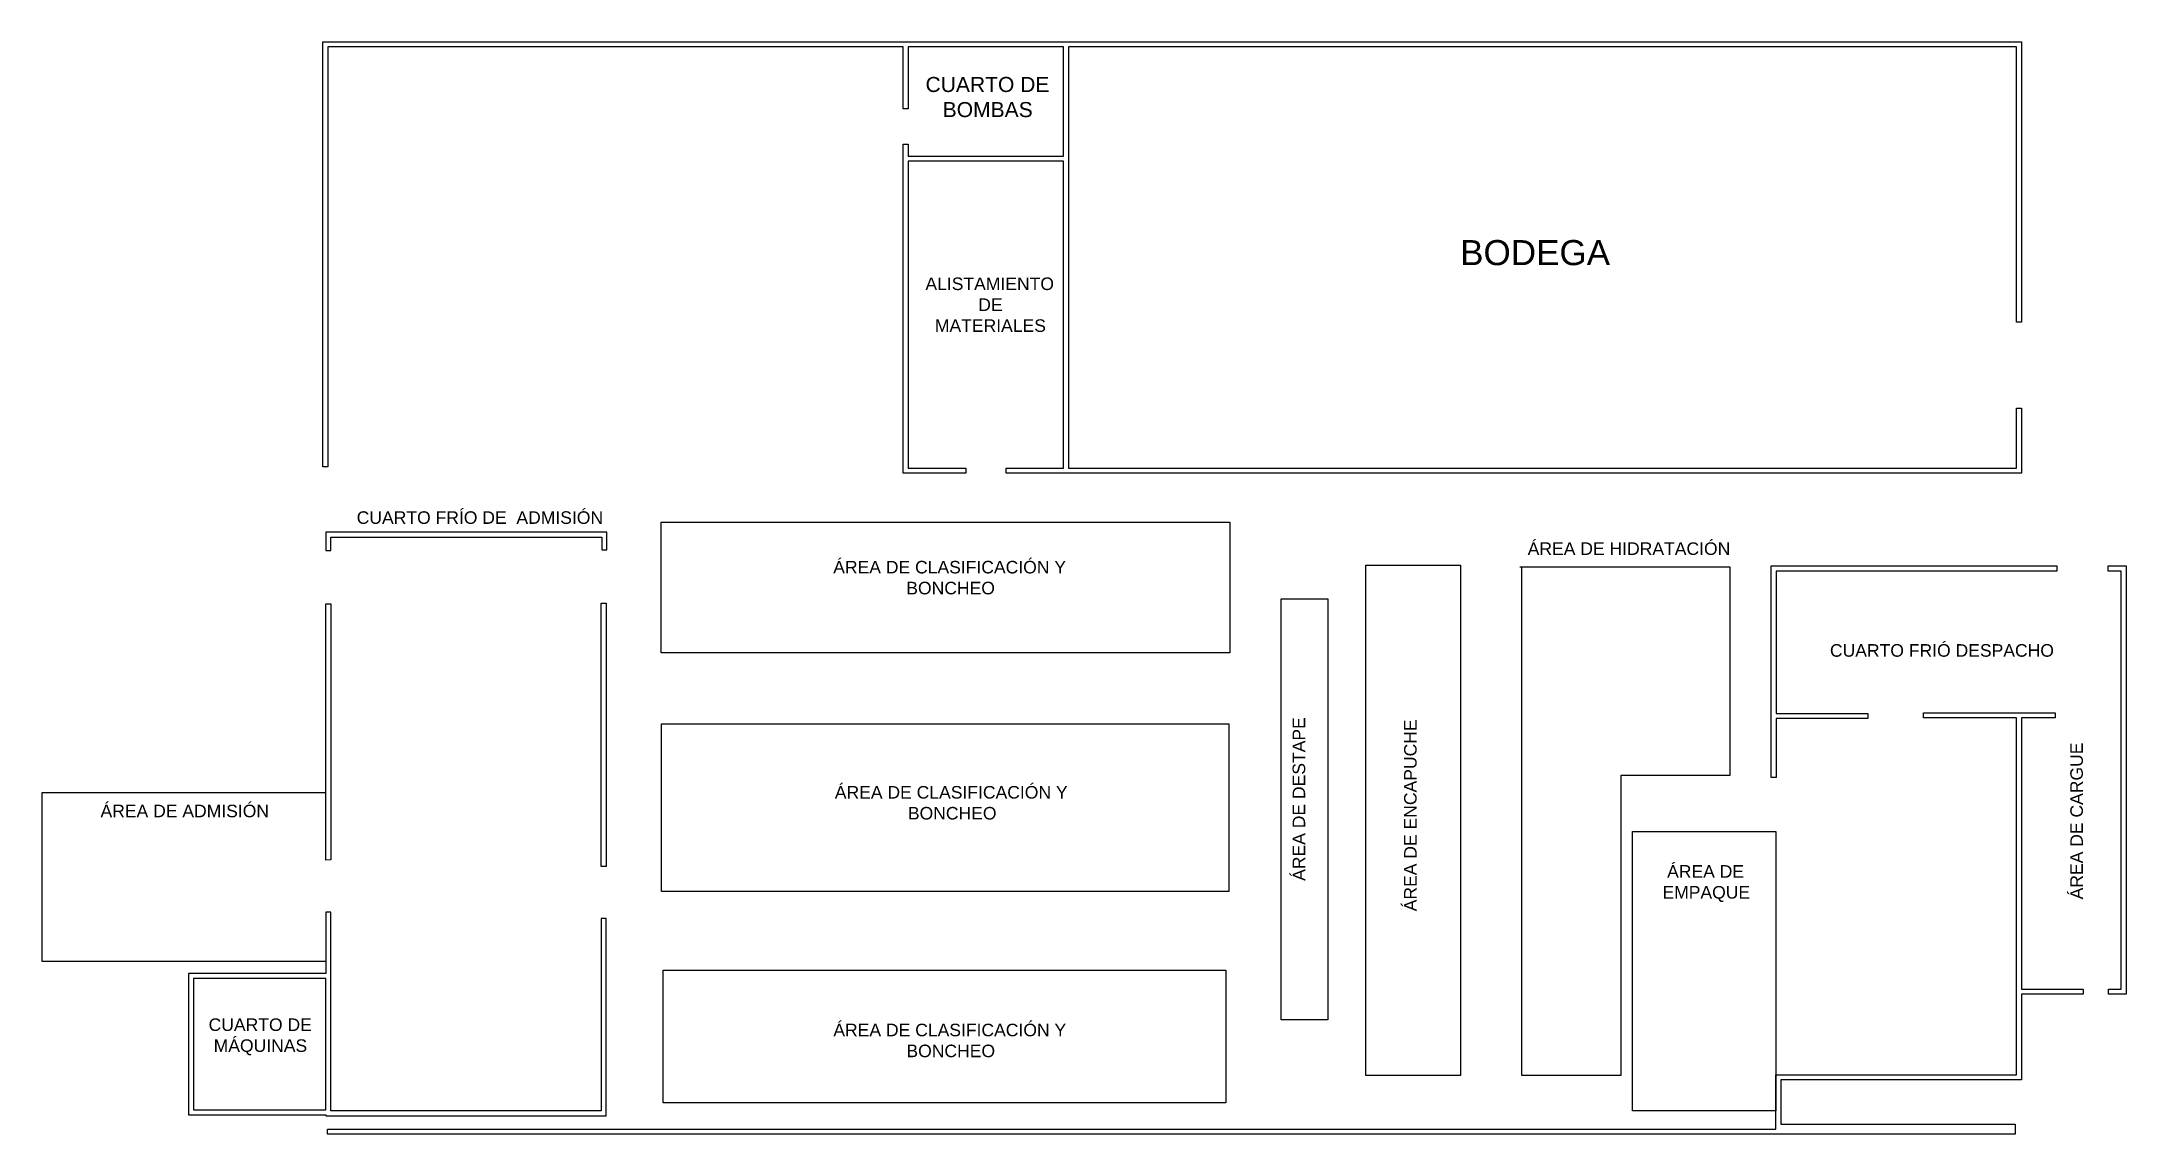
# Model space of a CAD drawing. Header units: millimetres. Extents: x 101742 to 102573, y 59398 to 59833.
import ezdxf

# ---------------------------------------------------------------- set-up
doc = ezdxf.new("R2010")
doc.units = ezdxf.units.MM
doc.layers.get('0').update_dxf_attribs({"color": 1})
doc.styles.get("Standard").update_dxf_attribs({"font": 'arial.ttf'})

msp = doc.modelspace()

# ---------------------------------------------------------------- linework, layer by layer
at = {"color": 0}
for points in [[(102087.49, 59787.85), (102149.3, 59787.85), (102149.3, 59831.49), (102087.49, 59831.49), (102087.49, 59806.7), (102085.49, 59806.7), (102085.49, 59831.49), (101856.21, 59831.49), (101856.21, 59664.07), (101854.21, 59664.07), (101854.21, 59833.49), (102531.01, 59833.49), (102531.01, 59721.71), (102529.01, 59721.71), (102529.01, 59831.49), (102151.3, 59831.49), (102151.3, 59663.59), (102529.01, 59663.59), (102529.01, 59687.42), (102531.01, 59687.42), (102531.01, 59661.59), (102126.52, 59661.59), (102126.52, 59663.59), (102149.3, 59663.59), (102149.3, 59785.85), (102087.49, 59785.85), (102087.49, 59663.59), (102110.39, 59663.59), (102110.39, 59661.59), (102085.49, 59661.59), (102085.49, 59792.66), (102087.49, 59792.66)], [(101967.39, 59630.99), (101967.39, 59638.05), (101855.49, 59638.05), (101855.49, 59630.78), (101857.49, 59630.78), (101857.49, 59636.05), (101965.39, 59636.05), (101965.39, 59630.99)], [(102469.84, 59563.8), (102433.3, 59563.8), (102433.3, 59540.22), (102431.3, 59540.22), (102431.3, 59624.56), (102545.05, 59624.56), (102545.05, 59622.56), (102433.3, 59622.56), (102433.3, 59565.8), (102469.84, 59565.8)], [(102565.69, 59455.9), (102570.77, 59455.9), (102570.77, 59622.56), (102565.5, 59622.56), (102565.5, 59624.56), (102572.77, 59624.56), (102572.77, 59453.9), (102565.69, 59453.9)], [(101855.49, 59507.39), (101855.49, 59609.44), (101857.49, 59609.44), (101857.49, 59507.42)], [(101967.16, 59609.81), (101967.16, 59504.85), (101965.16, 59504.85), (101965.16, 59609.81)], [(101855.49, 59405.79), (101855.49, 59405.51), (101967.16, 59405.51), (101967.16, 59484.04), (101965.16, 59484.04), (101965.16, 59407.51), (101857.49, 59407.51), (101857.49, 59486.56), (101855.49, 59486.56), (101855.49, 59462.14), (101800.66, 59462.14), (101800.66, 59405.79)], [(101855.49, 59407.79), (101855.49, 59460.14), (101853.49, 59460.14), (101802.66, 59460.14), (101802.66, 59407.79), (101853.49, 59407.79)]]:
    msp.add_lwpolyline(points, close=True, dxfattribs=at)
at = {"color": 5}
for points in [[(101988.99, 59642.07), (102215.58, 59642.07), (102215.58, 59589.91), (101988.99, 59589.91)], [(101989.18, 59561.64), (102215.2, 59561.64), (102215.2, 59494.9), (101989.18, 59494.9)], [(101989.78, 59463.54), (102213.99, 59463.54), (102213.99, 59410.7), (101989.78, 59410.7)]]:
    msp.add_lwpolyline(points, close=True, dxfattribs=at)
at = {"color": 2}
for points in [[(102269.81, 59624.91), (102307.52, 59624.91), (102307.52, 59421.59), (102269.81, 59421.59)], [(102236, 59611.44), (102254.6, 59611.44), (102254.6, 59443.71), (102236, 59443.71)], [(102376.02, 59518.82), (102433.16, 59518.82), (102433.16, 59407.47), (102376.02, 59407.47)]]:
    msp.add_lwpolyline(points, close=True, dxfattribs=at)
at = {"color": 3}
msp.add_lwpolyline([(102331.17, 59624.26), (102414.81, 59624.26), (102414.81, 59541.12), (102371.35, 59541.12), (102371.35, 59421.54), (102331.93, 59421.54), (102331.93, 59624.26)], dxfattribs=at)
at = {"color": 0}
msp.add_lwpolyline([(102491.97, 59566.02), (102544.49, 59566.02), (102544.49, 59564.02), (102531.02, 59564.02), (102531.02, 59455.9), (102555.63, 59455.9), (102555.63, 59453.9), (102531.02, 59453.9), (102531.02, 59419.85), (102435.16, 59419.85), (102435.16, 59402.09), (102528.55, 59402.09), (102528.55, 59398.09), (101856.08, 59398.09), (101856.08, 59400.09), (102433.16, 59400.09), (102433.16, 59421.85), (102529.02, 59421.85), (102529.02, 59564.02), (102491.97, 59564.02), (102491.97, 59566.02)], dxfattribs=at)
at = {"color": 2}
msp.add_lwpolyline([(101855.49, 59534.14), (101742.24, 59534.14), (101742.24, 59467.11), (101855.49, 59467.11)], dxfattribs=at)

# ---------------------------------------------------------------- texts
note = msp.add_mtext_dynamic_manual_height_columns('{\\H4x;\\P}', width=70.6541, gutter_width=12.5, heights=[1.83, 0], dxfattribs=dict(insert=(102000.13, 59819.44), char_height=2.5, attachment_point=1))
for column, words in zip(note.columns.linked_columns, ['\\pi11.07946;{\\H2.4x;\\C0;CUARTO DE \\P\\pi17.92052;BOMBAS \\P\\pi0;} ']):
    column.text = words
at = {"attachment_point": 1}
for s, width, heights, insert, char_height in [('\\pi58.50212;{\\H4x;\\C242;\\c2564301;BODEGA\\H0.25x; }', 175.7764, [1.83], (102248.84, 59754.44), 2.5), ('\\pi-1.41418;{\\C0;ALISTAMIENTO \\P\\pi19.64994;DE \\P\\pi2.3614;MATERIALES}', 48.0891, [0], (102095.73, 59739.52), 5), ('\\pi5.23327;{\\C0;CUARTO FRÍO DE  ADMISIÓN   }', 107.7278, [0], (101862.5, 59646.35), 5), ('\\pi13.78716;{\\C0;ÁREA DE HIDRATACIÓN   }', 107.7278, [0], (102320.49, 59633.97), 5), ('\\pi7.50817;{\\C0;ÁREA DE CLASIFICACIÓN Y \\P\\pi36.61799;BONCHEO   }', 107.7278, [0], (102050.08, 59626.6), 5), ('\\pi9.56479;{\\C0;CUARTO FRIÓ DESPACHO   }', 107.7278, [0], (102445.12, 59593.41), 5), ('\\pi7.50817;{\\C0;ÁREA DE CLASIFICACIÓN Y \\P\\pi36.61799;BONCHEO   }', 107.7278, [0], (102050.72, 59536.88), 5), ('\\pi5.66198;{\\C0;ÁREA DE ADMISIÓN   }', 77.8963, [0], (101760.01, 59529.44), 5), ('\\pi38.71895;{\\C0;ÁREA DE \\P\\pi36.86186;EMPAQUE   }', 107.7278, [0], (102351.1, 59505.36), 5), ('\\pi2.30242;{\\C0;CUARTO DE \\P\\pi4.32152;MÁQUINAS   }', 45.0175, [0], (101806.43, 59444.27), 5), ('\\pi7.50817;{\\C0;ÁREA DE CLASIFICACIÓN Y \\P\\pi36.61799;BONCHEO   }', 107.7278, [0], (102050.14, 59442.16), 5)]:
    msp.add_mtext_dynamic_manual_height_columns(s, width=width, gutter_width=12.5, heights=heights, dxfattribs=dict(at, insert=insert, char_height=char_height))
at = {"char_height": 5, "attachment_point": 1, "rotation": 90}
for s, insert in [('\\pi21.44576;{\\C0;ÁREA DE DESTAPE   }', (102240.62, 59477.65)), ('\\pi15.8199;{\\C0;ÁREA DE ENCAPUCHE  }', (102285.03, 59471.15)), ('\\pi22.8066;{\\C0;ÁREA DE CARGUE}', (102550.46, 59468.91))]:
    msp.add_mtext_dynamic_manual_height_columns(s, width=107.7278, gutter_width=12.5, heights=[0], dxfattribs=dict(at, insert=insert))

doc.saveas('drawing.dxf')
